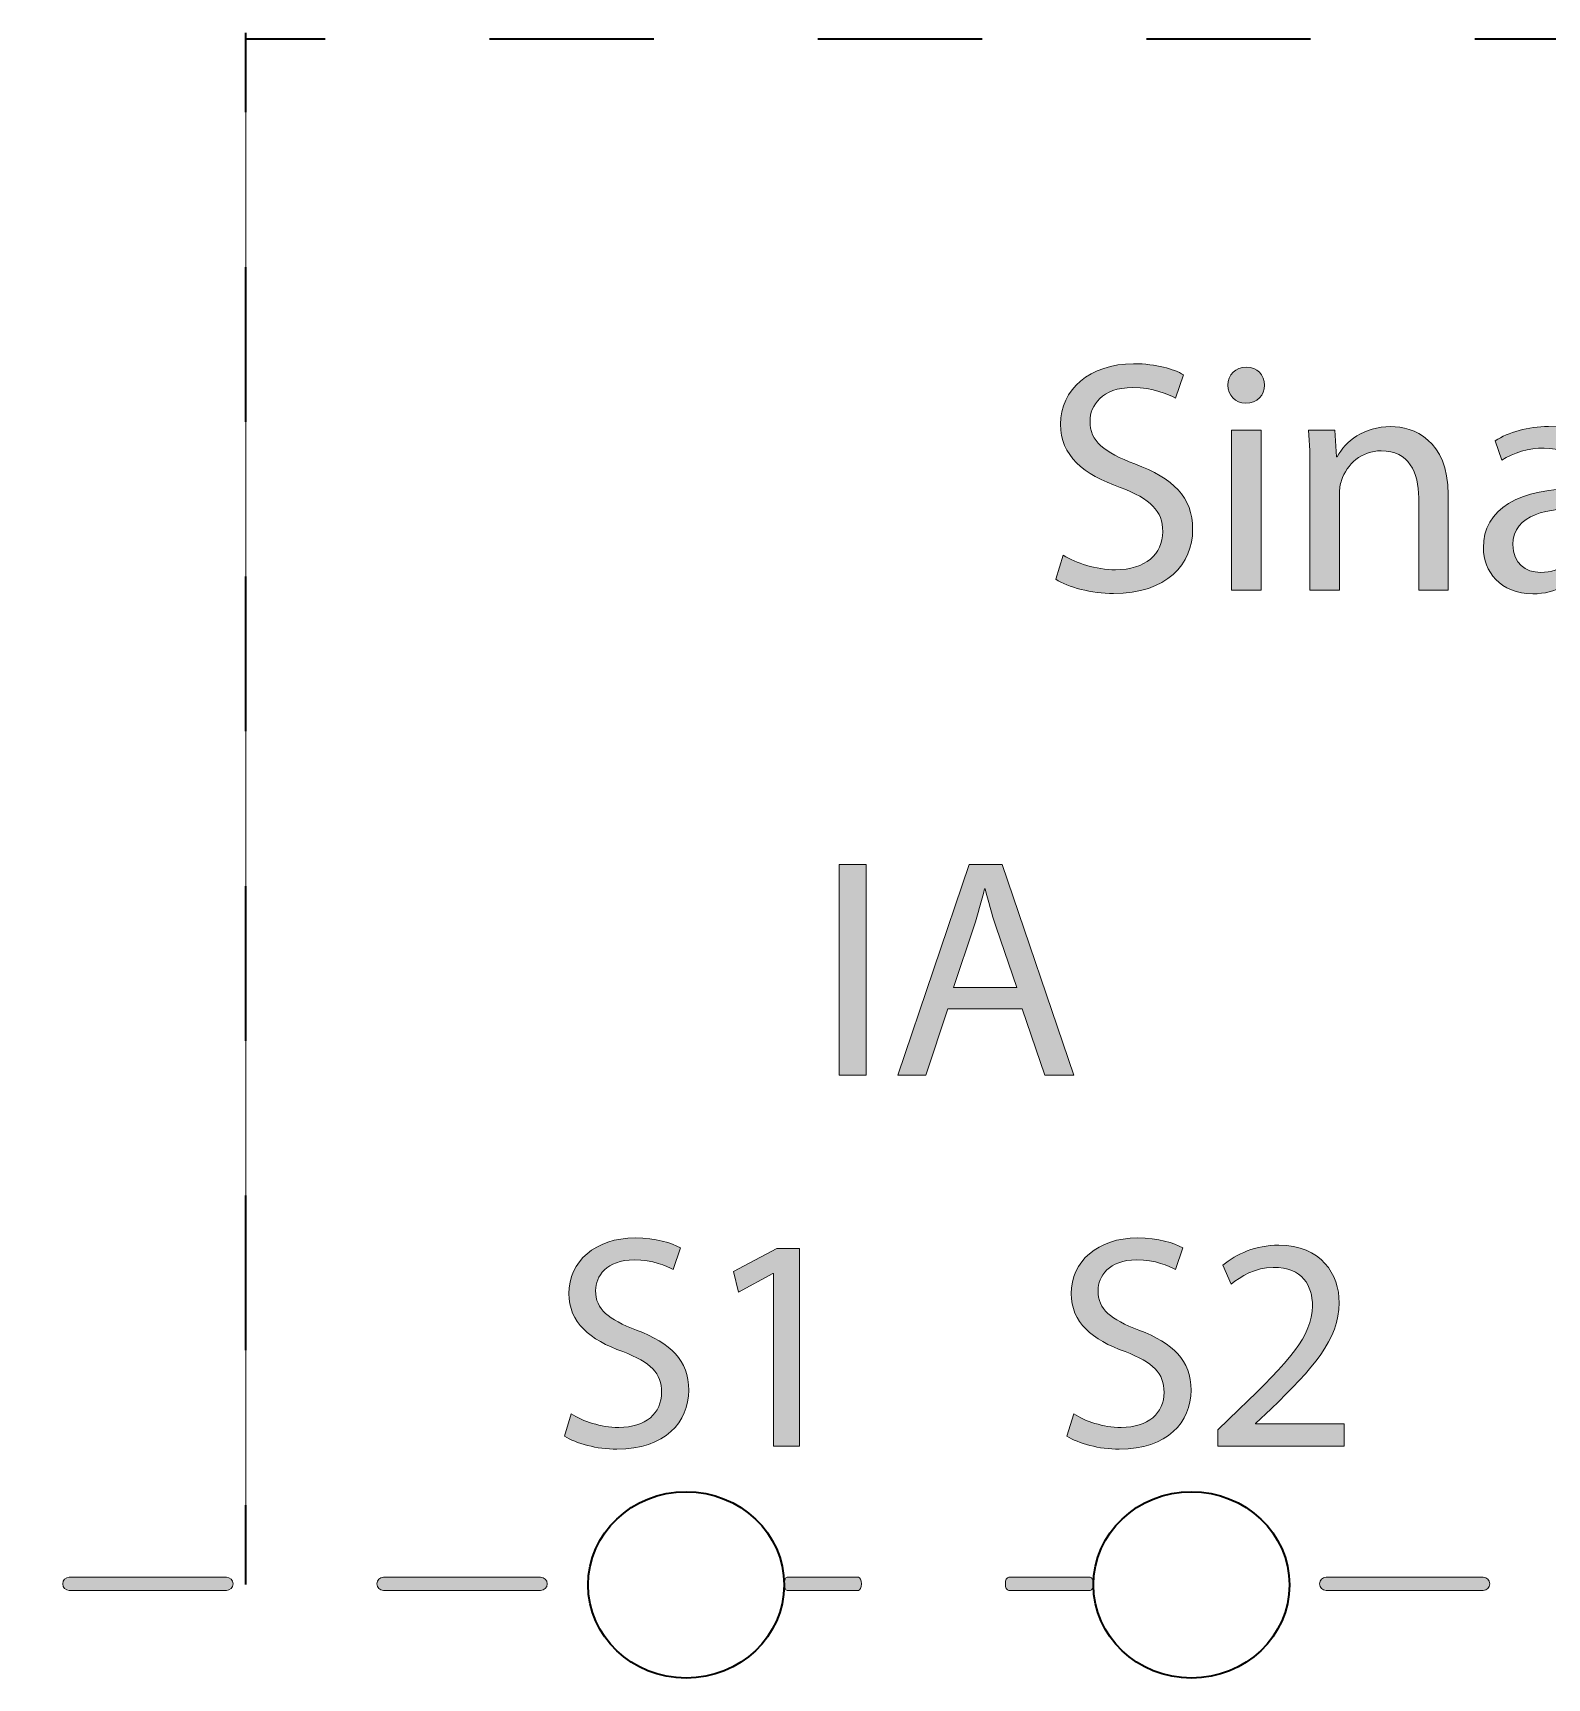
# Model space of a CAD drawing. Extents: x 544 to 1376, y -738 to -342.
# Drawn here: x 654.4 to 768.8, y -721.7 to -597.3 of the extents above; entities that cross this region are included whole.
import ezdxf

# ---------------------------------------------------------------- set-up
doc = ezdxf.new("R2010")
doc.units = 0
doc.header["$MEASUREMENT"] = 0
doc.linetypes.add('AI-Linetype-10', pattern=[24.830711, 12.415356, -12.415356])
doc.linetypes.add('AI-Linetype-9', pattern=[23.40682, 11.70341, -11.70341])
doc.layers.add('OBJETOS', color=7, linetype='Continuous', lineweight=0)

# ---------------------------------------------------------------- blocks, each defined once
blk = doc.blocks.new('Block_2')
at = {"layer": 'OBJETOS', "true_color": 0x000000, "transparency": 33554687}
h = blk.add_hatch(color=18, dxfattribs=at)
h.dxf.hatch_style = 2
edge = h.paths.add_edge_path()
edge.add_spline(control_points=[(573.96, -715.06), (573.96, -715.06), (562.08, -715.06), (562.08, -715.06), (561.81, -715.06), (561.58, -714.84), (561.58, -714.56), (561.58, -714.29), (561.81, -714.06), (562.08, -714.06), (562.08, -714.06), (573.96, -714.06), (573.96, -714.06), (574.24, -714.06), (574.46, -714.29), (574.46, -714.56), (574.46, -714.84), (574.24, -715.06), (573.96, -715.06)], knot_values=[0, 0, 0, 0, 1, 1, 1, 2, 2, 2, 3, 3, 3, 4, 4, 4, 5, 5, 5, 6, 6, 6, 6], degree=3, periodic=0)
edge = h.paths.add_edge_path()
edge.add_spline(control_points=[(597.72, -715.06), (597.72, -715.06), (585.84, -715.06), (585.84, -715.06), (585.56, -715.06), (585.34, -714.84), (585.34, -714.56), (585.34, -714.29), (585.56, -714.06), (585.84, -714.06), (585.84, -714.06), (597.72, -714.06), (597.72, -714.06), (598, -714.06), (598.22, -714.29), (598.22, -714.56), (598.22, -714.84), (598, -715.06), (597.72, -715.06)], knot_values=[0, 0, 0, 0, 1, 1, 1, 2, 2, 2, 3, 3, 3, 4, 4, 4, 5, 5, 5, 6, 6, 6, 6], degree=3, periodic=0)
edge = h.paths.add_edge_path()
edge.add_spline(control_points=[(621.48, -715.06), (621.48, -715.06), (609.6, -715.06), (609.6, -715.06), (609.32, -715.06), (609.1, -714.84), (609.1, -714.56), (609.1, -714.29), (609.32, -714.06), (609.6, -714.06), (609.6, -714.06), (621.48, -714.06), (621.48, -714.06), (621.75, -714.06), (621.98, -714.29), (621.98, -714.56), (621.98, -714.84), (621.75, -715.06), (621.48, -715.06)], knot_values=[0, 0, 0, 0, 1, 1, 1, 2, 2, 2, 3, 3, 3, 4, 4, 4, 5, 5, 5, 6, 6, 6, 6], degree=3, periodic=0)
edge = h.paths.add_edge_path()
edge.add_spline(control_points=[(645.23, -715.06), (645.23, -715.06), (633.35, -715.06), (633.35, -715.06), (633.08, -715.06), (632.85, -714.84), (632.85, -714.56), (632.85, -714.29), (633.08, -714.06), (633.35, -714.06), (633.35, -714.06), (645.23, -714.06), (645.23, -714.06), (645.51, -714.06), (645.73, -714.29), (645.73, -714.56), (645.73, -714.84), (645.51, -715.06), (645.23, -715.06)], knot_values=[0, 0, 0, 0, 1, 1, 1, 2, 2, 2, 3, 3, 3, 4, 4, 4, 5, 5, 5, 6, 6, 6, 6], degree=3, periodic=0)
edge = h.paths.add_edge_path()
edge.add_spline(control_points=[(668.99, -715.06), (668.99, -715.06), (657.11, -715.06), (657.11, -715.06), (656.83, -715.06), (656.61, -714.84), (656.61, -714.56), (656.61, -714.29), (656.83, -714.06), (657.11, -714.06), (657.11, -714.06), (668.99, -714.06), (668.99, -714.06), (669.26, -714.06), (669.49, -714.29), (669.49, -714.56), (669.49, -714.84), (669.26, -715.06), (668.99, -715.06)], knot_values=[0, 0, 0, 0, 1, 1, 1, 2, 2, 2, 3, 3, 3, 4, 4, 4, 5, 5, 5, 6, 6, 6, 6], degree=3, periodic=0)
edge = h.paths.add_edge_path()
edge.add_spline(control_points=[(692.74, -715.06), (692.74, -715.06), (680.87, -715.06), (680.87, -715.06), (680.59, -715.06), (680.37, -714.84), (680.37, -714.56), (680.37, -714.29), (680.59, -714.06), (680.87, -714.06), (680.87, -714.06), (692.74, -714.06), (692.74, -714.06), (693.02, -714.06), (693.24, -714.29), (693.24, -714.56), (693.24, -714.84), (693.02, -715.06), (692.74, -715.06)], knot_values=[0, 0, 0, 0, 1, 1, 1, 2, 2, 2, 3, 3, 3, 4, 4, 4, 5, 5, 5, 6, 6, 6, 6], degree=3, periodic=0)
edge = h.paths.add_edge_path()
edge.add_spline(control_points=[(716.77, -715.06), (716.77, -715.06), (711.38, -715.06), (711.38, -715.06), (711.26, -715.06), (711.16, -714.84), (711.16, -714.56), (711.16, -714.29), (711.26, -714.06), (711.38, -714.06), (711.38, -714.06), (716.77, -714.06), (716.77, -714.06), (716.9, -714.06), (717, -714.29), (717, -714.56), (717, -714.84), (716.9, -715.06), (716.77, -715.06)], knot_values=[0, 0, 0, 0, 1, 1, 1, 2, 2, 2, 3, 3, 3, 4, 4, 4, 5, 5, 5, 6, 6, 6, 6], degree=3, periodic=0)
edge = h.paths.add_edge_path()
edge.add_spline(control_points=[(734.28, -715.06), (734.28, -715.06), (728.14, -715.06), (728.14, -715.06), (727.99, -715.06), (727.88, -714.84), (727.88, -714.56), (727.88, -714.29), (727.99, -714.06), (728.14, -714.06), (728.14, -714.06), (734.28, -714.06), (734.28, -714.06), (734.43, -714.06), (734.54, -714.29), (734.54, -714.56), (734.54, -714.84), (734.43, -715.06), (734.28, -715.06)], knot_values=[0, 0, 0, 0, 1, 1, 1, 2, 2, 2, 3, 3, 3, 4, 4, 4, 5, 5, 5, 6, 6, 6, 6], degree=3, periodic=0)
edge = h.paths.add_edge_path()
edge.add_spline(control_points=[(764.01, -715.06), (764.01, -715.06), (752.13, -715.06), (752.13, -715.06), (751.86, -715.06), (751.63, -714.84), (751.63, -714.56), (751.63, -714.29), (751.86, -714.06), (752.13, -714.06), (752.13, -714.06), (764.01, -714.06), (764.01, -714.06), (764.29, -714.06), (764.51, -714.29), (764.51, -714.56), (764.51, -714.84), (764.29, -715.06), (764.01, -715.06)], knot_values=[0, 0, 0, 0, 1, 1, 1, 2, 2, 2, 3, 3, 3, 4, 4, 4, 5, 5, 5, 6, 6, 6, 6], degree=3, periodic=0)
edge = h.paths.add_edge_path()
edge.add_spline(control_points=[(787.77, -715.06), (787.77, -715.06), (775.89, -715.06), (775.89, -715.06), (775.61, -715.06), (775.39, -714.84), (775.39, -714.56), (775.39, -714.29), (775.61, -714.06), (775.89, -714.06), (775.89, -714.06), (787.77, -714.06), (787.77, -714.06), (788.04, -714.06), (788.27, -714.29), (788.27, -714.56), (788.27, -714.84), (788.04, -715.06), (787.77, -715.06)], knot_values=[0, 0, 0, 0, 1, 1, 1, 2, 2, 2, 3, 3, 3, 4, 4, 4, 5, 5, 5, 6, 6, 6, 6], degree=3, periodic=0)
edge = h.paths.add_edge_path()
edge.add_spline(control_points=[(811.89, -715.06), (811.89, -715.06), (808.77, -715.06), (808.77, -715.06), (808.7, -715.06), (808.64, -714.84), (808.64, -714.56), (808.64, -714.29), (808.7, -714.06), (808.77, -714.06), (808.77, -714.06), (811.89, -714.06), (811.89, -714.06), (811.97, -714.06), (812.02, -714.29), (812.02, -714.56), (812.02, -714.84), (811.97, -715.06), (811.89, -715.06)], knot_values=[0, 0, 0, 0, 1, 1, 1, 2, 2, 2, 3, 3, 3, 4, 4, 4, 5, 5, 5, 6, 6, 6, 6], degree=3, periodic=0)
edge = h.paths.add_edge_path()
edge.add_spline(control_points=[(831.77, -715.06), (831.77, -715.06), (823.26, -715.06), (823.26, -715.06), (823.06, -715.06), (822.9, -714.84), (822.9, -714.56), (822.9, -714.29), (823.06, -714.06), (823.26, -714.06), (823.26, -714.06), (831.77, -714.06), (831.77, -714.06), (831.97, -714.06), (832.13, -714.29), (832.13, -714.56), (832.13, -714.84), (831.97, -715.06), (831.77, -715.06)], knot_values=[0, 0, 0, 0, 1, 1, 1, 2, 2, 2, 3, 3, 3, 4, 4, 4, 5, 5, 5, 6, 6, 6, 6], degree=3, periodic=0)
edge = h.paths.add_edge_path()
edge.add_spline(control_points=[(859.04, -715.06), (859.04, -715.06), (847.16, -715.06), (847.16, -715.06), (846.88, -715.06), (846.66, -714.84), (846.66, -714.56), (846.66, -714.29), (846.88, -714.06), (847.16, -714.06), (847.16, -714.06), (859.04, -714.06), (859.04, -714.06), (859.31, -714.06), (859.54, -714.29), (859.54, -714.56), (859.54, -714.84), (859.31, -715.06), (859.04, -715.06)], knot_values=[0, 0, 0, 0, 1, 1, 1, 2, 2, 2, 3, 3, 3, 4, 4, 4, 5, 5, 5, 6, 6, 6, 6], degree=3, periodic=0)
edge = h.paths.add_edge_path()
edge.add_spline(control_points=[(882.79, -715.06), (882.79, -715.06), (870.91, -715.06), (870.91, -715.06), (870.64, -715.06), (870.41, -714.84), (870.41, -714.56), (870.41, -714.29), (870.64, -714.06), (870.91, -714.06), (870.91, -714.06), (882.79, -714.06), (882.79, -714.06), (883.07, -714.06), (883.29, -714.29), (883.29, -714.56), (883.29, -714.84), (883.07, -715.06), (882.79, -715.06)], knot_values=[0, 0, 0, 0, 1, 1, 1, 2, 2, 2, 3, 3, 3, 4, 4, 4, 5, 5, 5, 6, 6, 6, 6], degree=3, periodic=0)
edge = h.paths.add_edge_path()
edge.add_spline(control_points=[(906.93, -715.06), (906.93, -715.06), (904.21, -715.06), (904.21, -715.06), (904.15, -715.06), (904.1, -714.84), (904.1, -714.56), (904.1, -714.29), (904.15, -714.06), (904.21, -714.06), (904.21, -714.06), (906.93, -714.06), (906.93, -714.06), (907, -714.06), (907.05, -714.29), (907.05, -714.56), (907.05, -714.84), (907, -715.06), (906.93, -715.06)], knot_values=[0, 0, 0, 0, 1, 1, 1, 2, 2, 2, 3, 3, 3, 4, 4, 4, 5, 5, 5, 6, 6, 6, 6], degree=3, periodic=0)
edge = h.paths.add_edge_path()
edge.add_spline(control_points=[(927.16, -715.06), (927.16, -715.06), (918.3, -715.06), (918.3, -715.06), (918.09, -715.06), (917.93, -714.84), (917.93, -714.56), (917.93, -714.29), (918.09, -714.06), (918.3, -714.06), (918.3, -714.06), (927.16, -714.06), (927.16, -714.06), (927.37, -714.06), (927.53, -714.29), (927.53, -714.56), (927.53, -714.84), (927.37, -715.06), (927.16, -715.06)], knot_values=[0, 0, 0, 0, 1, 1, 1, 2, 2, 2, 3, 3, 3, 4, 4, 4, 5, 5, 5, 6, 6, 6, 6], degree=3, periodic=0)
edge = h.paths.add_edge_path()
edge.add_spline(control_points=[(954.08, -715.06), (954.08, -715.06), (942.78, -715.06), (942.78, -715.06), (942.52, -715.06), (942.31, -714.84), (942.31, -714.56), (942.31, -714.29), (942.52, -714.06), (942.78, -714.06), (942.78, -714.06), (954.08, -714.06), (954.08, -714.06), (954.35, -714.06), (954.56, -714.29), (954.56, -714.56), (954.56, -714.84), (954.35, -715.06), (954.08, -715.06)], knot_values=[0, 0, 0, 0, 1, 1, 1, 2, 2, 2, 3, 3, 3, 4, 4, 4, 5, 5, 5, 6, 6, 6, 6], degree=3, periodic=0)
edge = h.paths.add_edge_path()
edge.add_spline(control_points=[(977.82, -715.06), (977.82, -715.06), (965.94, -715.06), (965.94, -715.06), (965.66, -715.06), (965.44, -714.84), (965.44, -714.56), (965.44, -714.29), (965.66, -714.06), (965.94, -714.06), (965.94, -714.06), (977.82, -714.06), (977.82, -714.06), (978.09, -714.06), (978.32, -714.29), (978.32, -714.56), (978.32, -714.84), (978.09, -715.06), (977.82, -715.06)], knot_values=[0, 0, 0, 0, 1, 1, 1, 2, 2, 2, 3, 3, 3, 4, 4, 4, 5, 5, 5, 6, 6, 6, 6], degree=3, periodic=0)
edge = h.paths.add_edge_path()
edge.add_spline(control_points=[(1001.57, -715.06), (1001.57, -715.06), (989.7, -715.06), (989.7, -715.06), (989.42, -715.06), (989.2, -714.84), (989.2, -714.56), (989.2, -714.29), (989.42, -714.06), (989.7, -714.06), (989.7, -714.06), (1001.57, -714.06), (1001.57, -714.06), (1001.85, -714.06), (1002.07, -714.29), (1002.07, -714.56), (1002.07, -714.84), (1001.85, -715.06), (1001.57, -715.06)], knot_values=[0, 0, 0, 0, 1, 1, 1, 2, 2, 2, 3, 3, 3, 4, 4, 4, 5, 5, 5, 6, 6, 6, 6], degree=3, periodic=0)
edge = h.paths.add_edge_path()
edge.add_spline(control_points=[(1025.33, -715.06), (1025.33, -715.06), (1013.45, -715.06), (1013.45, -715.06), (1013.17, -715.06), (1012.95, -714.84), (1012.95, -714.56), (1012.95, -714.29), (1013.17, -714.06), (1013.45, -714.06), (1013.45, -714.06), (1025.33, -714.06), (1025.33, -714.06), (1025.61, -714.06), (1025.83, -714.29), (1025.83, -714.56), (1025.83, -714.84), (1025.61, -715.06), (1025.33, -715.06)], knot_values=[0, 0, 0, 0, 1, 1, 1, 2, 2, 2, 3, 3, 3, 4, 4, 4, 5, 5, 5, 6, 6, 6, 6], degree=3, periodic=0)
edge = h.paths.add_edge_path()
edge.add_spline(control_points=[(1049.08, -715.06), (1049.08, -715.06), (1037.21, -715.06), (1037.21, -715.06), (1036.93, -715.06), (1036.71, -714.84), (1036.71, -714.56), (1036.71, -714.29), (1036.93, -714.06), (1037.21, -714.06), (1037.21, -714.06), (1049.08, -714.06), (1049.08, -714.06), (1049.36, -714.06), (1049.58, -714.29), (1049.58, -714.56), (1049.58, -714.84), (1049.36, -715.06), (1049.08, -715.06)], knot_values=[0, 0, 0, 0, 1, 1, 1, 2, 2, 2, 3, 3, 3, 4, 4, 4, 5, 5, 5, 6, 6, 6, 6], degree=3, periodic=0)
edge = h.paths.add_edge_path()
edge.add_spline(control_points=[(1072.84, -715.06), (1072.84, -715.06), (1060.96, -715.06), (1060.96, -715.06), (1060.69, -715.06), (1060.46, -714.84), (1060.46, -714.56), (1060.46, -714.29), (1060.69, -714.06), (1060.96, -714.06), (1060.96, -714.06), (1072.84, -714.06), (1072.84, -714.06), (1073.12, -714.06), (1073.34, -714.29), (1073.34, -714.56), (1073.34, -714.84), (1073.12, -715.06), (1072.84, -715.06)], knot_values=[0, 0, 0, 0, 1, 1, 1, 2, 2, 2, 3, 3, 3, 4, 4, 4, 5, 5, 5, 6, 6, 6, 6], degree=3, periodic=0)
edge = h.paths.add_edge_path()
edge.add_spline(control_points=[(1096.6, -715.06), (1096.6, -715.06), (1084.72, -715.06), (1084.72, -715.06), (1084.44, -715.06), (1084.22, -714.84), (1084.22, -714.56), (1084.22, -714.29), (1084.44, -714.06), (1084.72, -714.06), (1084.72, -714.06), (1096.6, -714.06), (1096.6, -714.06), (1096.87, -714.06), (1097.1, -714.29), (1097.1, -714.56), (1097.1, -714.84), (1096.87, -715.06), (1096.6, -715.06)], knot_values=[0, 0, 0, 0, 1, 1, 1, 2, 2, 2, 3, 3, 3, 4, 4, 4, 5, 5, 5, 6, 6, 6, 6], degree=3, periodic=0)
edge = h.paths.add_edge_path()
edge.add_spline(control_points=[(1120.35, -715.06), (1120.35, -715.06), (1108.48, -715.06), (1108.48, -715.06), (1108.2, -715.06), (1107.98, -714.84), (1107.98, -714.56), (1107.98, -714.29), (1108.2, -714.06), (1108.48, -714.06), (1108.48, -714.06), (1120.35, -714.06), (1120.35, -714.06), (1120.63, -714.06), (1120.85, -714.29), (1120.85, -714.56), (1120.85, -714.84), (1120.63, -715.06), (1120.35, -715.06)], knot_values=[0, 0, 0, 0, 1, 1, 1, 2, 2, 2, 3, 3, 3, 4, 4, 4, 5, 5, 5, 6, 6, 6, 6], degree=3, periodic=0)
edge = h.paths.add_edge_path()
edge.add_spline(control_points=[(1137.43, -715.06), (1137.43, -715.06), (1131.96, -715.06), (1131.96, -715.06), (1131.83, -715.06), (1131.73, -714.84), (1131.73, -714.56), (1131.73, -714.29), (1131.83, -714.06), (1131.96, -714.06), (1131.96, -714.06), (1137.43, -714.06), (1137.43, -714.06), (1137.55, -714.06), (1137.66, -714.29), (1137.66, -714.56), (1137.66, -714.84), (1137.55, -715.06), (1137.43, -715.06)], knot_values=[0, 0, 0, 0, 1, 1, 1, 2, 2, 2, 3, 3, 3, 4, 4, 4, 5, 5, 5, 6, 6, 6, 6], degree=3, periodic=0)
edge = h.paths.add_edge_path()
edge.add_spline(control_points=[(1215.52, -715.06), (1215.52, -715.06), (1206.95, -715.06), (1206.95, -715.06), (1206.75, -715.06), (1206.59, -714.84), (1206.59, -714.56), (1206.59, -714.29), (1206.75, -714.06), (1206.95, -714.06), (1206.95, -714.06), (1215.52, -714.06), (1215.52, -714.06), (1215.72, -714.06), (1215.88, -714.29), (1215.88, -714.56), (1215.88, -714.84), (1215.72, -715.06), (1215.52, -715.06)], knot_values=[0, 0, 0, 0, 1, 1, 1, 2, 2, 2, 3, 3, 3, 4, 4, 4, 5, 5, 5, 6, 6, 6, 6], degree=3, periodic=0)
edge = h.paths.add_edge_path()
edge.add_spline(control_points=[(1239.13, -715.06), (1239.13, -715.06), (1227.26, -715.06), (1227.26, -715.06), (1226.98, -715.06), (1226.76, -714.84), (1226.76, -714.56), (1226.76, -714.29), (1226.98, -714.06), (1227.26, -714.06), (1227.26, -714.06), (1239.13, -714.06), (1239.13, -714.06), (1239.41, -714.06), (1239.63, -714.29), (1239.63, -714.56), (1239.63, -714.84), (1239.41, -715.06), (1239.13, -715.06)], knot_values=[0, 0, 0, 0, 1, 1, 1, 2, 2, 2, 3, 3, 3, 4, 4, 4, 5, 5, 5, 6, 6, 6, 6], degree=3, periodic=0)
edge = h.paths.add_edge_path()
edge.add_spline(control_points=[(1262.89, -715.06), (1262.89, -715.06), (1251.01, -715.06), (1251.01, -715.06), (1250.74, -715.06), (1250.51, -714.84), (1250.51, -714.56), (1250.51, -714.29), (1250.74, -714.06), (1251.01, -714.06), (1251.01, -714.06), (1262.89, -714.06), (1262.89, -714.06), (1263.17, -714.06), (1263.39, -714.29), (1263.39, -714.56), (1263.39, -714.84), (1263.17, -715.06), (1262.89, -715.06)], knot_values=[0, 0, 0, 0, 1, 1, 1, 2, 2, 2, 3, 3, 3, 4, 4, 4, 5, 5, 5, 6, 6, 6, 6], degree=3, periodic=0)
edge = h.paths.add_edge_path()
edge.add_spline(control_points=[(1286.65, -715.06), (1286.65, -715.06), (1274.77, -715.06), (1274.77, -715.06), (1274.49, -715.06), (1274.27, -714.84), (1274.27, -714.56), (1274.27, -714.29), (1274.49, -714.06), (1274.77, -714.06), (1274.77, -714.06), (1286.65, -714.06), (1286.65, -714.06), (1286.92, -714.06), (1287.15, -714.29), (1287.15, -714.56), (1287.15, -714.84), (1286.92, -715.06), (1286.65, -715.06)], knot_values=[0, 0, 0, 0, 1, 1, 1, 2, 2, 2, 3, 3, 3, 4, 4, 4, 5, 5, 5, 6, 6, 6, 6], degree=3, periodic=0)
edge = h.paths.add_edge_path()
edge.add_spline(control_points=[(1310.4, -715.06), (1310.4, -715.06), (1298.52, -715.06), (1298.52, -715.06), (1298.25, -715.06), (1298.02, -714.84), (1298.02, -714.56), (1298.02, -714.29), (1298.25, -714.06), (1298.52, -714.06), (1298.52, -714.06), (1310.4, -714.06), (1310.4, -714.06), (1310.68, -714.06), (1310.9, -714.29), (1310.9, -714.56), (1310.9, -714.84), (1310.68, -715.06), (1310.4, -715.06)], knot_values=[0, 0, 0, 0, 1, 1, 1, 2, 2, 2, 3, 3, 3, 4, 4, 4, 5, 5, 5, 6, 6, 6, 6], degree=3, periodic=0)
edge = h.paths.add_edge_path()
edge.add_spline(control_points=[(1334.16, -715.06), (1334.16, -715.06), (1322.28, -715.06), (1322.28, -715.06), (1322, -715.06), (1321.78, -714.84), (1321.78, -714.56), (1321.78, -714.29), (1322, -714.06), (1322.28, -714.06), (1322.28, -714.06), (1334.16, -714.06), (1334.16, -714.06), (1334.43, -714.06), (1334.66, -714.29), (1334.66, -714.56), (1334.66, -714.84), (1334.43, -715.06), (1334.16, -715.06)], knot_values=[0, 0, 0, 0, 1, 1, 1, 2, 2, 2, 3, 3, 3, 4, 4, 4, 5, 5, 5, 6, 6, 6, 6], degree=3, periodic=0)
edge = h.paths.add_edge_path()
edge.add_spline(control_points=[(1357.91, -715.06), (1357.91, -715.06), (1346.04, -715.06), (1346.04, -715.06), (1345.76, -715.06), (1345.54, -714.84), (1345.54, -714.56), (1345.54, -714.29), (1345.76, -714.06), (1346.04, -714.06), (1346.04, -714.06), (1357.91, -714.06), (1357.91, -714.06), (1358.19, -714.06), (1358.41, -714.29), (1358.41, -714.56), (1358.41, -714.84), (1358.19, -715.06), (1357.91, -715.06)], knot_values=[0, 0, 0, 0, 1, 1, 1, 2, 2, 2, 3, 3, 3, 4, 4, 4, 5, 5, 5, 6, 6, 6, 6], degree=3, periodic=0)
at = {"layer": 'OBJETOS'}
for points in [[(668.99, -715.06), (668.99, -715.06), (657.11, -715.06), (657.11, -715.06), (656.83, -715.06), (656.61, -714.84), (656.61, -714.56), (656.61, -714.29), (656.83, -714.06), (657.11, -714.06), (657.11, -714.06), (668.99, -714.06), (668.99, -714.06), (669.26, -714.06), (669.49, -714.29), (669.49, -714.56), (669.49, -714.84), (669.26, -715.06), (668.99, -715.06)], [(692.74, -715.06), (692.74, -715.06), (680.87, -715.06), (680.87, -715.06), (680.59, -715.06), (680.37, -714.84), (680.37, -714.56), (680.37, -714.29), (680.59, -714.06), (680.87, -714.06), (680.87, -714.06), (692.74, -714.06), (692.74, -714.06), (693.02, -714.06), (693.24, -714.29), (693.24, -714.56), (693.24, -714.84), (693.02, -715.06), (692.74, -715.06)], [(716.77, -715.06), (716.77, -715.06), (711.38, -715.06), (711.38, -715.06), (711.26, -715.06), (711.16, -714.84), (711.16, -714.56), (711.16, -714.29), (711.26, -714.06), (711.38, -714.06), (711.38, -714.06), (716.77, -714.06), (716.77, -714.06), (716.9, -714.06), (717, -714.29), (717, -714.56), (717, -714.84), (716.9, -715.06), (716.77, -715.06)], [(734.28, -715.06), (734.28, -715.06), (728.14, -715.06), (728.14, -715.06), (727.99, -715.06), (727.88, -714.84), (727.88, -714.56), (727.88, -714.29), (727.99, -714.06), (728.14, -714.06), (728.14, -714.06), (734.28, -714.06), (734.28, -714.06), (734.43, -714.06), (734.54, -714.29), (734.54, -714.56), (734.54, -714.84), (734.43, -715.06), (734.28, -715.06)], [(764.01, -715.06), (764.01, -715.06), (752.13, -715.06), (752.13, -715.06), (751.86, -715.06), (751.63, -714.84), (751.63, -714.56), (751.63, -714.29), (751.86, -714.06), (752.13, -714.06), (752.13, -714.06), (764.01, -714.06), (764.01, -714.06), (764.29, -714.06), (764.51, -714.29), (764.51, -714.56), (764.51, -714.84), (764.29, -715.06), (764.01, -715.06)]]:
    blk.add_open_spline(points, degree=3, knots=[0, 0, 0, 0, 1, 1, 1, 2, 2, 2, 3, 3, 3, 4, 4, 4, 5, 5, 5, 6, 6, 6, 6], dxfattribs=at)
blk = doc.blocks.new('Block_60')
at = {"layer": 'OBJETOS', "color": 152, "lineweight": 35, "true_color": 0x1d71b8}
for p, q in [((670.46, -603.27), (670.46, -597.27)), ((670.46, -714.6), (670.46, -708.6))]:
    blk.add_line(p, q, dxfattribs=at)
at = {"layer": 'OBJETOS', "color": 152, "linetype": 'AI-Linetype-9', "lineweight": 35, "true_color": 0x1d71b8}
blk.add_line((670.46, -696.9), (670.46, -609.12), dxfattribs=at)
blk = doc.blocks.new('Block_59')
at = {"layer": 'OBJETOS'}
blk.add_line((670.46, -714.6), (670.46, -597.27), dxfattribs=at)
blk.add_blockref('Block_60', (0, 0), dxfattribs=at)
blk = doc.blocks.new('Block_62')
at = {"layer": 'OBJETOS', "color": 152, "lineweight": 35, "true_color": 0x1d71b8}
blk.add_line((670.46, -597.71), (676.46, -597.71), dxfattribs=at)
at = {"layer": 'OBJETOS', "color": 152, "linetype": 'AI-Linetype-10', "lineweight": 35, "true_color": 0x1d71b8}
blk.add_line((688.88, -597.71), (955.81, -597.71), dxfattribs=at)
blk = doc.blocks.new('Block_61')
at = {"layer": 'OBJETOS'}
blk.add_blockref('Block_62', (0, 0), dxfattribs=at)
blk = doc.blocks.new('Block_58')
at = {"layer": 'OBJETOS'}
for name in ['Block_59', 'Block_61']:
    blk.add_blockref(name, (0, 0), dxfattribs=at)
blk = doc.blocks.new('Block_67')
at = {"layer": 'OBJETOS', "true_color": 0x000000, "transparency": 33554687}
h = blk.add_hatch(color=18, dxfattribs=at)
h.dxf.hatch_style = 2
edge = h.paths.add_edge_path()
edge.add_spline(control_points=[(732.26, -636.77), (733.24, -637.37), (734.69, -637.87), (736.21, -637.87), (738.47, -637.87), (739.78, -636.69), (739.78, -634.99), (739.78, -633.42), (738.87, -632.52), (736.56, -631.64), (733.78, -630.67), (732.05, -629.24), (732.05, -626.87), (732.05, -624.25), (734.26, -622.29), (737.58, -622.29), (739.33, -622.29), (740.59, -622.7), (741.35, -623.12), (741.35, -623.12), (740.75, -624.89), (740.75, -624.89), (740.19, -624.59), (739.05, -624.09), (737.5, -624.09), (735.17, -624.09), (734.28, -625.47), (734.28, -626.62), (734.28, -628.19), (735.32, -628.97), (737.68, -629.87), (740.57, -630.97), (742.04, -632.34), (742.04, -634.82), (742.04, -637.42), (740.09, -639.67), (736.06, -639.67), (734.41, -639.67), (732.61, -639.19), (731.7, -638.59), (731.7, -638.59), (732.26, -636.77), (732.26, -636.77)], knot_values=[0, 0, 0, 0, 1, 1, 1, 2, 2, 2, 3, 3, 3, 4, 4, 4, 5, 5, 5, 6, 6, 6, 7, 7, 7, 8, 8, 8, 9, 9, 9, 10, 10, 10, 11, 11, 11, 12, 12, 12, 13, 13, 13, 14, 14, 14, 14], degree=3, periodic=0)
h = blk.add_hatch(color=18, dxfattribs=at)
h.dxf.hatch_style = 2
edge = h.paths.add_edge_path()
edge.add_spline(control_points=[(744.98, -639.42), (744.98, -639.42), (744.98, -627.32), (744.98, -627.32), (744.98, -627.32), (747.21, -627.32), (747.21, -627.32), (747.21, -627.32), (747.21, -639.42), (747.21, -639.42), (747.21, -639.42), (744.98, -639.42), (744.98, -639.42)], knot_values=[0, 0, 0, 0, 1, 1, 1, 2, 2, 2, 3, 3, 3, 4, 4, 4, 4], degree=3, periodic=0)
edge = h.paths.add_edge_path()
edge.add_spline(control_points=[(747.47, -623.92), (747.49, -624.67), (746.93, -625.27), (746.05, -625.27), (745.26, -625.27), (744.7, -624.67), (744.7, -623.92), (744.7, -623.14), (745.29, -622.54), (746.1, -622.54), (746.93, -622.54), (747.47, -623.14), (747.47, -623.92)], knot_values=[0, 0, 0, 0, 1, 1, 1, 2, 2, 2, 3, 3, 3, 4, 4, 4, 4], degree=3, periodic=0)
h = blk.add_hatch(color=18, dxfattribs=at)
h.dxf.hatch_style = 2
edge = h.paths.add_edge_path()
edge.add_spline(control_points=[(750.91, -630.59), (750.91, -629.34), (750.89, -628.32), (750.81, -627.32), (750.81, -627.32), (752.79, -627.32), (752.79, -627.32), (752.79, -627.32), (752.92, -629.32), (752.92, -629.32), (752.92, -629.32), (752.97, -629.32), (752.97, -629.32), (753.57, -628.17), (754.99, -627.04), (757.02, -627.04), (758.72, -627.04), (761.36, -628.04), (761.36, -632.19), (761.36, -632.19), (761.36, -639.42), (761.36, -639.42), (761.36, -639.42), (759.13, -639.42), (759.13, -639.42), (759.13, -639.42), (759.13, -632.44), (759.13, -632.44), (759.13, -630.49), (758.39, -628.87), (756.29, -628.87), (754.82, -628.87), (753.68, -629.89), (753.3, -631.12), (753.19, -631.39), (753.14, -631.77), (753.14, -632.14), (753.14, -632.14), (753.14, -639.42), (753.14, -639.42), (753.14, -639.42), (750.91, -639.42), (750.91, -639.42), (750.91, -639.42), (750.91, -630.59), (750.91, -630.59)], knot_values=[0, 0, 0, 0, 1, 1, 1, 2, 2, 2, 3, 3, 3, 4, 4, 4, 5, 5, 5, 6, 6, 6, 7, 7, 7, 8, 8, 8, 9, 9, 9, 10, 10, 10, 11, 11, 11, 12, 12, 12, 13, 13, 13, 14, 14, 14, 15, 15, 15, 15], degree=3, periodic=0)
h = blk.add_hatch(color=18, dxfattribs=at)
h.dxf.hatch_style = 2
edge = h.paths.add_edge_path()
edge.add_spline(control_points=[(771.45, -633.24), (769.01, -633.19), (766.25, -633.62), (766.25, -635.97), (766.25, -637.39), (767.21, -638.07), (768.35, -638.07), (769.95, -638.07), (770.96, -637.07), (771.32, -636.04), (771.4, -635.82), (771.45, -635.57), (771.45, -635.34), (771.45, -635.34), (771.45, -633.24), (771.45, -633.24)], knot_values=[0, 0, 0, 0, 1, 1, 1, 2, 2, 2, 3, 3, 3, 4, 4, 4, 5, 5, 5, 5], degree=3, periodic=0)
edge = h.paths.add_edge_path()
edge.add_spline(control_points=[(771.78, -639.42), (771.78, -639.42), (771.6, -637.89), (771.6, -637.89), (771.6, -637.89), (771.52, -637.89), (771.52, -637.89), (770.84, -638.84), (769.52, -639.69), (767.77, -639.69), (765.29, -639.69), (764.02, -637.97), (764.02, -636.22), (764.02, -633.29), (766.66, -631.69), (771.4, -631.72), (771.4, -631.72), (771.4, -631.47), (771.4, -631.47), (771.4, -630.47), (771.12, -628.67), (768.61, -628.67), (767.47, -628.67), (766.28, -629.02), (765.41, -629.57), (765.41, -629.57), (764.91, -628.12), (764.91, -628.12), (765.92, -627.47), (767.39, -627.04), (768.94, -627.04), (772.69, -627.04), (773.6, -629.57), (773.6, -631.99), (773.6, -631.99), (773.6, -636.52), (773.6, -636.52), (773.6, -637.57), (773.65, -638.59), (773.8, -639.42), (773.8, -639.42), (771.78, -639.42), (771.78, -639.42)], knot_values=[0, 0, 0, 0, 1, 1, 1, 2, 2, 2, 3, 3, 3, 4, 4, 4, 5, 5, 5, 6, 6, 6, 7, 7, 7, 8, 8, 8, 9, 9, 9, 10, 10, 10, 11, 11, 11, 12, 12, 12, 13, 13, 13, 14, 14, 14, 14], degree=3, periodic=0)
at = {"layer": 'OBJETOS'}
for points, knots in [([(732.26, -636.77), (733.24, -637.37), (734.69, -637.87), (736.21, -637.87), (738.47, -637.87), (739.78, -636.69), (739.78, -634.99), (739.78, -633.42), (738.87, -632.52), (736.56, -631.64), (733.78, -630.67), (732.05, -629.24), (732.05, -626.87), (732.05, -624.25), (734.26, -622.29), (737.58, -622.29), (739.33, -622.29), (740.59, -622.7), (741.35, -623.12), (741.35, -623.12), (740.75, -624.89), (740.75, -624.89), (740.19, -624.59), (739.05, -624.09), (737.5, -624.09), (735.17, -624.09), (734.28, -625.47), (734.28, -626.62), (734.28, -628.19), (735.32, -628.97), (737.68, -629.87), (740.57, -630.97), (742.04, -632.34), (742.04, -634.82), (742.04, -637.42), (740.09, -639.67), (736.06, -639.67), (734.41, -639.67), (732.61, -639.19), (731.7, -638.59), (731.7, -638.59), (732.26, -636.77), (732.26, -636.77)], [0, 0, 0, 0, 1, 1, 1, 2, 2, 2, 3, 3, 3, 4, 4, 4, 5, 5, 5, 6, 6, 6, 7, 7, 7, 8, 8, 8, 9, 9, 9, 10, 10, 10, 11, 11, 11, 12, 12, 12, 13, 13, 13, 14, 14, 14, 14]), ([(747.47, -623.92), (747.49, -624.67), (746.93, -625.27), (746.05, -625.27), (745.26, -625.27), (744.7, -624.67), (744.7, -623.92), (744.7, -623.14), (745.29, -622.54), (746.1, -622.54), (746.93, -622.54), (747.47, -623.14), (747.47, -623.92)], [0, 0, 0, 0, 1, 1, 1, 2, 2, 2, 3, 3, 3, 4, 4, 4, 4]), ([(750.91, -630.59), (750.91, -629.34), (750.89, -628.32), (750.81, -627.32), (750.81, -627.32), (752.79, -627.32), (752.79, -627.32), (752.79, -627.32), (752.92, -629.32), (752.92, -629.32), (752.92, -629.32), (752.97, -629.32), (752.97, -629.32), (753.57, -628.17), (754.99, -627.04), (757.02, -627.04), (758.72, -627.04), (761.36, -628.04), (761.36, -632.19), (761.36, -632.19), (761.36, -639.42), (761.36, -639.42), (761.36, -639.42), (759.13, -639.42), (759.13, -639.42), (759.13, -639.42), (759.13, -632.44), (759.13, -632.44), (759.13, -630.49), (758.39, -628.87), (756.29, -628.87), (754.82, -628.87), (753.68, -629.89), (753.3, -631.12), (753.19, -631.39), (753.14, -631.77), (753.14, -632.14), (753.14, -632.14), (753.14, -639.42), (753.14, -639.42), (753.14, -639.42), (750.91, -639.42), (750.91, -639.42), (750.91, -639.42), (750.91, -630.59), (750.91, -630.59)], [0, 0, 0, 0, 1, 1, 1, 2, 2, 2, 3, 3, 3, 4, 4, 4, 5, 5, 5, 6, 6, 6, 7, 7, 7, 8, 8, 8, 9, 9, 9, 10, 10, 10, 11, 11, 11, 12, 12, 12, 13, 13, 13, 14, 14, 14, 15, 15, 15, 15]), ([(771.78, -639.42), (771.78, -639.42), (771.6, -637.89), (771.6, -637.89), (771.6, -637.89), (771.52, -637.89), (771.52, -637.89), (770.84, -638.84), (769.52, -639.69), (767.77, -639.69), (765.29, -639.69), (764.02, -637.97), (764.02, -636.22), (764.02, -633.29), (766.66, -631.69), (771.4, -631.72), (771.4, -631.72), (771.4, -631.47), (771.4, -631.47), (771.4, -630.47), (771.12, -628.67), (768.61, -628.67), (767.47, -628.67), (766.28, -629.02), (765.41, -629.57), (765.41, -629.57), (764.91, -628.12), (764.91, -628.12), (765.92, -627.47), (767.39, -627.04), (768.94, -627.04), (772.69, -627.04), (773.6, -629.57), (773.6, -631.99), (773.6, -631.99), (773.6, -636.52), (773.6, -636.52), (773.6, -637.57), (773.65, -638.59), (773.8, -639.42), (773.8, -639.42), (771.78, -639.42), (771.78, -639.42)], [0, 0, 0, 0, 1, 1, 1, 2, 2, 2, 3, 3, 3, 4, 4, 4, 5, 5, 5, 6, 6, 6, 7, 7, 7, 8, 8, 8, 9, 9, 9, 10, 10, 10, 11, 11, 11, 12, 12, 12, 13, 13, 13, 14, 14, 14, 14]), ([(744.98, -639.42), (744.98, -639.42), (744.98, -627.32), (744.98, -627.32), (744.98, -627.32), (747.21, -627.32), (747.21, -627.32), (747.21, -627.32), (747.21, -639.42), (747.21, -639.42), (747.21, -639.42), (744.98, -639.42), (744.98, -639.42)], [0, 0, 0, 0, 1, 1, 1, 2, 2, 2, 3, 3, 3, 4, 4, 4, 4]), ([(771.45, -633.24), (769.01, -633.19), (766.25, -633.62), (766.25, -635.97), (766.25, -637.39), (767.21, -638.07), (768.35, -638.07), (769.95, -638.07), (770.96, -637.07), (771.32, -636.04), (771.4, -635.82), (771.45, -635.57), (771.45, -635.34), (771.45, -635.34), (771.45, -633.24), (771.45, -633.24)], [0, 0, 0, 0, 1, 1, 1, 2, 2, 2, 3, 3, 3, 4, 4, 4, 5, 5, 5, 5])]:
    blk.add_open_spline(points, degree=3, knots=knots, dxfattribs=at)
blk = doc.blocks.new('Block_66')
at = {"layer": 'OBJETOS'}
blk.add_blockref('Block_67', (0, 0), dxfattribs=at)
blk = doc.blocks.new('Block_65')
at = {"layer": 'OBJETOS'}
blk.add_blockref('Block_66', (0, 0), dxfattribs=at)
blk = doc.blocks.new('Block_72')
at = {"layer": 'OBJETOS', "true_color": 0x000000, "transparency": 33554687}
h = blk.add_hatch(color=18, dxfattribs=at)
h.dxf.hatch_style = 2
edge = h.paths.add_edge_path()
edge.add_spline(control_points=[(717.36, -660.17), (717.36, -660.17), (717.36, -676.08), (717.36, -676.08), (717.36, -676.08), (715.31, -676.08), (715.31, -676.08), (715.31, -676.08), (715.31, -660.17), (715.31, -660.17), (715.31, -660.17), (717.36, -660.17), (717.36, -660.17)], knot_values=[0, 0, 0, 0, 1, 1, 1, 2, 2, 2, 3, 3, 3, 4, 4, 4, 4], degree=3, periodic=0)
h = blk.add_hatch(color=18, dxfattribs=at)
h.dxf.hatch_style = 2
edge = h.paths.add_edge_path()
edge.add_spline(control_points=[(728.74, -669.47), (728.74, -669.47), (727.18, -664.9), (727.18, -664.9), (726.83, -663.86), (726.59, -662.91), (726.35, -661.99), (726.35, -661.99), (726.31, -661.99), (726.31, -661.99), (726.07, -662.94), (725.81, -663.9), (725.5, -664.87), (725.5, -664.87), (723.95, -669.47), (723.95, -669.47), (723.95, -669.47), (728.74, -669.47), (728.74, -669.47)], knot_values=[0, 0, 0, 0, 1, 1, 1, 2, 2, 2, 3, 3, 3, 4, 4, 4, 5, 5, 5, 6, 6, 6, 6], degree=3, periodic=0)
edge = h.paths.add_edge_path()
edge.add_spline(control_points=[(723.52, -671.08), (723.52, -671.08), (721.87, -676.08), (721.87, -676.08), (721.87, -676.08), (719.74, -676.08), (719.74, -676.08), (719.74, -676.08), (725.15, -660.17), (725.15, -660.17), (725.15, -660.17), (727.63, -660.17), (727.63, -660.17), (727.63, -660.17), (733.06, -676.08), (733.06, -676.08), (733.06, -676.08), (730.86, -676.08), (730.86, -676.08), (730.86, -676.08), (729.16, -671.08), (729.16, -671.08), (729.16, -671.08), (723.52, -671.08), (723.52, -671.08)], knot_values=[0, 0, 0, 0, 1, 1, 1, 2, 2, 2, 3, 3, 3, 4, 4, 4, 5, 5, 5, 6, 6, 6, 7, 7, 7, 8, 8, 8, 8], degree=3, periodic=0)
at = {"layer": 'OBJETOS'}
for points, knots in [([(717.36, -660.17), (717.36, -660.17), (717.36, -676.08), (717.36, -676.08), (717.36, -676.08), (715.31, -676.08), (715.31, -676.08), (715.31, -676.08), (715.31, -660.17), (715.31, -660.17), (715.31, -660.17), (717.36, -660.17), (717.36, -660.17)], [0, 0, 0, 0, 1, 1, 1, 2, 2, 2, 3, 3, 3, 4, 4, 4, 4]), ([(723.52, -671.08), (723.52, -671.08), (721.87, -676.08), (721.87, -676.08), (721.87, -676.08), (719.74, -676.08), (719.74, -676.08), (719.74, -676.08), (725.15, -660.17), (725.15, -660.17), (725.15, -660.17), (727.63, -660.17), (727.63, -660.17), (727.63, -660.17), (733.06, -676.08), (733.06, -676.08), (733.06, -676.08), (730.86, -676.08), (730.86, -676.08), (730.86, -676.08), (729.16, -671.08), (729.16, -671.08), (729.16, -671.08), (723.52, -671.08), (723.52, -671.08)], [0, 0, 0, 0, 1, 1, 1, 2, 2, 2, 3, 3, 3, 4, 4, 4, 5, 5, 5, 6, 6, 6, 7, 7, 7, 8, 8, 8, 8]), ([(728.74, -669.47), (728.74, -669.47), (727.18, -664.9), (727.18, -664.9), (726.83, -663.86), (726.59, -662.91), (726.35, -661.99), (726.35, -661.99), (726.31, -661.99), (726.31, -661.99), (726.07, -662.94), (725.81, -663.9), (725.5, -664.87), (725.5, -664.87), (723.95, -669.47), (723.95, -669.47), (723.95, -669.47), (728.74, -669.47), (728.74, -669.47)], [0, 0, 0, 0, 1, 1, 1, 2, 2, 2, 3, 3, 3, 4, 4, 4, 5, 5, 5, 6, 6, 6, 6])]:
    blk.add_open_spline(points, degree=3, knots=knots, dxfattribs=at)
blk = doc.blocks.new('Block_71')
at = {"layer": 'OBJETOS'}
blk.add_blockref('Block_72', (0, 0), dxfattribs=at)
blk = doc.blocks.new('Block_74')
at = {"layer": 'OBJETOS', "true_color": 0x1d1d1b, "transparency": 33554687}
h = blk.add_hatch(color=250, dxfattribs=at)
h.dxf.hatch_style = 2
edge = h.paths.add_edge_path()
edge.add_spline(control_points=[(695.06, -701.71), (695.96, -702.27), (697.27, -702.73), (698.65, -702.73), (700.7, -702.73), (701.89, -701.65), (701.89, -700.08), (701.89, -698.63), (701.07, -697.81), (698.97, -697), (696.44, -696.1), (694.88, -694.79), (694.88, -692.61), (694.88, -690.19), (696.88, -688.4), (699.89, -688.4), (701.48, -688.4), (702.63, -688.77), (703.32, -689.16), (703.32, -689.16), (702.77, -690.79), (702.77, -690.79), (702.26, -690.52), (701.23, -690.06), (699.82, -690.06), (697.71, -690.06), (696.9, -691.32), (696.9, -692.38), (696.9, -693.83), (697.85, -694.54), (699.99, -695.37), (702.61, -696.38), (703.94, -697.64), (703.94, -699.92), (703.94, -702.31), (702.17, -704.38), (698.51, -704.38), (697.02, -704.38), (695.39, -703.95), (694.56, -703.39), (694.56, -703.39), (695.06, -701.71), (695.06, -701.71)], knot_values=[0, 0, 0, 0, 1, 1, 1, 2, 2, 2, 3, 3, 3, 4, 4, 4, 5, 5, 5, 6, 6, 6, 7, 7, 7, 8, 8, 8, 9, 9, 9, 10, 10, 10, 11, 11, 11, 12, 12, 12, 13, 13, 13, 14, 14, 14, 14], degree=3, periodic=0)
h = blk.add_hatch(color=250, dxfattribs=at)
h.dxf.hatch_style = 2
edge = h.paths.add_edge_path()
edge.add_spline(control_points=[(710.36, -691.09), (710.36, -691.09), (710.31, -691.09), (710.31, -691.09), (710.31, -691.09), (707.71, -692.49), (707.71, -692.49), (707.71, -692.49), (707.32, -690.95), (707.32, -690.95), (707.32, -690.95), (710.59, -689.21), (710.59, -689.21), (710.59, -689.21), (712.31, -689.21), (712.31, -689.21), (712.31, -689.21), (712.31, -704.15), (712.31, -704.15), (712.31, -704.15), (710.36, -704.15), (710.36, -704.15), (710.36, -704.15), (710.36, -691.09), (710.36, -691.09)], knot_values=[0, 0, 0, 0, 1, 1, 1, 2, 2, 2, 3, 3, 3, 4, 4, 4, 5, 5, 5, 6, 6, 6, 7, 7, 7, 8, 8, 8, 8], degree=3, periodic=0)
at = {"layer": 'OBJETOS'}
for points, knots in [([(695.06, -701.71), (695.96, -702.27), (697.27, -702.73), (698.65, -702.73), (700.7, -702.73), (701.89, -701.65), (701.89, -700.08), (701.89, -698.63), (701.07, -697.81), (698.97, -697), (696.44, -696.1), (694.88, -694.79), (694.88, -692.61), (694.88, -690.19), (696.88, -688.4), (699.89, -688.4), (701.48, -688.4), (702.63, -688.77), (703.32, -689.16), (703.32, -689.16), (702.77, -690.79), (702.77, -690.79), (702.26, -690.52), (701.23, -690.06), (699.82, -690.06), (697.71, -690.06), (696.9, -691.32), (696.9, -692.38), (696.9, -693.83), (697.85, -694.54), (699.99, -695.37), (702.61, -696.38), (703.94, -697.64), (703.94, -699.92), (703.94, -702.31), (702.17, -704.38), (698.51, -704.38), (697.02, -704.38), (695.39, -703.95), (694.56, -703.39), (694.56, -703.39), (695.06, -701.71), (695.06, -701.71)], [0, 0, 0, 0, 1, 1, 1, 2, 2, 2, 3, 3, 3, 4, 4, 4, 5, 5, 5, 6, 6, 6, 7, 7, 7, 8, 8, 8, 9, 9, 9, 10, 10, 10, 11, 11, 11, 12, 12, 12, 13, 13, 13, 14, 14, 14, 14]), ([(710.36, -691.09), (710.36, -691.09), (710.31, -691.09), (710.31, -691.09), (710.31, -691.09), (707.71, -692.49), (707.71, -692.49), (707.71, -692.49), (707.32, -690.95), (707.32, -690.95), (707.32, -690.95), (710.59, -689.21), (710.59, -689.21), (710.59, -689.21), (712.31, -689.21), (712.31, -689.21), (712.31, -689.21), (712.31, -704.15), (712.31, -704.15), (712.31, -704.15), (710.36, -704.15), (710.36, -704.15), (710.36, -704.15), (710.36, -691.09), (710.36, -691.09)], [0, 0, 0, 0, 1, 1, 1, 2, 2, 2, 3, 3, 3, 4, 4, 4, 5, 5, 5, 6, 6, 6, 7, 7, 7, 8, 8, 8, 8])]:
    blk.add_open_spline(points, degree=3, knots=knots, dxfattribs=at)
blk = doc.blocks.new('Block_73')
at = {"layer": 'OBJETOS'}
blk.add_blockref('Block_74', (0, 0), dxfattribs=at)
blk = doc.blocks.new('Block_76')
at = {"layer": 'OBJETOS', "true_color": 0x1d1d1b, "transparency": 33554687}
h = blk.add_hatch(color=250, dxfattribs=at)
h.dxf.hatch_style = 2
edge = h.paths.add_edge_path()
edge.add_spline(control_points=[(733.05, -701.71), (733.94, -702.27), (735.25, -702.73), (736.63, -702.73), (738.68, -702.73), (739.88, -701.65), (739.88, -700.08), (739.88, -698.63), (739.05, -697.81), (736.95, -697), (734.43, -696.1), (732.86, -694.79), (732.86, -692.61), (732.86, -690.19), (734.86, -688.4), (737.87, -688.4), (739.46, -688.4), (740.61, -688.77), (741.3, -689.16), (741.3, -689.16), (740.75, -690.79), (740.75, -690.79), (740.24, -690.52), (739.21, -690.06), (737.81, -690.06), (735.69, -690.06), (734.89, -691.32), (734.89, -692.38), (734.89, -693.83), (735.83, -694.54), (737.97, -695.37), (740.59, -696.38), (741.92, -697.64), (741.92, -699.92), (741.92, -702.31), (740.15, -704.38), (736.49, -704.38), (735, -704.38), (733.37, -703.95), (732.54, -703.39), (732.54, -703.39), (733.05, -701.71), (733.05, -701.71)], knot_values=[0, 0, 0, 0, 1, 1, 1, 2, 2, 2, 3, 3, 3, 4, 4, 4, 5, 5, 5, 6, 6, 6, 7, 7, 7, 8, 8, 8, 9, 9, 9, 10, 10, 10, 11, 11, 11, 12, 12, 12, 13, 13, 13, 14, 14, 14, 14], degree=3, periodic=0)
h = blk.add_hatch(color=250, dxfattribs=at)
h.dxf.hatch_style = 2
edge = h.paths.add_edge_path()
edge.add_spline(control_points=[(743.95, -704.15), (743.95, -704.15), (743.95, -702.91), (743.95, -702.91), (743.95, -702.91), (745.53, -701.37), (745.53, -701.37), (749.35, -697.74), (751.08, -695.8), (751.1, -693.55), (751.1, -692.03), (750.36, -690.63), (748.13, -690.63), (746.78, -690.63), (745.65, -691.32), (744.96, -691.9), (744.96, -691.9), (744.32, -690.47), (744.32, -690.47), (745.35, -689.6), (746.82, -688.95), (748.55, -688.95), (751.77, -688.95), (753.12, -691.16), (753.12, -693.3), (753.12, -696.06), (751.12, -698.29), (747.97, -701.32), (747.97, -701.32), (746.78, -702.43), (746.78, -702.43), (746.78, -702.43), (746.78, -702.47), (746.78, -702.47), (746.78, -702.47), (753.49, -702.47), (753.49, -702.47), (753.49, -702.47), (753.49, -704.15), (753.49, -704.15), (753.49, -704.15), (743.95, -704.15), (743.95, -704.15)], knot_values=[0, 0, 0, 0, 1, 1, 1, 2, 2, 2, 3, 3, 3, 4, 4, 4, 5, 5, 5, 6, 6, 6, 7, 7, 7, 8, 8, 8, 9, 9, 9, 10, 10, 10, 11, 11, 11, 12, 12, 12, 13, 13, 13, 14, 14, 14, 14], degree=3, periodic=0)
at = {"layer": 'OBJETOS'}
for points in [[(733.05, -701.71), (733.94, -702.27), (735.25, -702.73), (736.63, -702.73), (738.68, -702.73), (739.88, -701.65), (739.88, -700.08), (739.88, -698.63), (739.05, -697.81), (736.95, -697), (734.43, -696.1), (732.86, -694.79), (732.86, -692.61), (732.86, -690.19), (734.86, -688.4), (737.87, -688.4), (739.46, -688.4), (740.61, -688.77), (741.3, -689.16), (741.3, -689.16), (740.75, -690.79), (740.75, -690.79), (740.24, -690.52), (739.21, -690.06), (737.81, -690.06), (735.69, -690.06), (734.89, -691.32), (734.89, -692.38), (734.89, -693.83), (735.83, -694.54), (737.97, -695.37), (740.59, -696.38), (741.92, -697.64), (741.92, -699.92), (741.92, -702.31), (740.15, -704.38), (736.49, -704.38), (735, -704.38), (733.37, -703.95), (732.54, -703.39), (732.54, -703.39), (733.05, -701.71), (733.05, -701.71)], [(743.95, -704.15), (743.95, -704.15), (743.95, -702.91), (743.95, -702.91), (743.95, -702.91), (745.53, -701.37), (745.53, -701.37), (749.35, -697.74), (751.08, -695.8), (751.1, -693.55), (751.1, -692.03), (750.36, -690.63), (748.13, -690.63), (746.78, -690.63), (745.65, -691.32), (744.96, -691.9), (744.96, -691.9), (744.32, -690.47), (744.32, -690.47), (745.35, -689.6), (746.82, -688.95), (748.55, -688.95), (751.77, -688.95), (753.12, -691.16), (753.12, -693.3), (753.12, -696.06), (751.12, -698.29), (747.97, -701.32), (747.97, -701.32), (746.78, -702.43), (746.78, -702.43), (746.78, -702.43), (746.78, -702.47), (746.78, -702.47), (746.78, -702.47), (753.49, -702.47), (753.49, -702.47), (753.49, -702.47), (753.49, -704.15), (753.49, -704.15), (753.49, -704.15), (743.95, -704.15), (743.95, -704.15)]]:
    blk.add_open_spline(points, degree=3, knots=[0, 0, 0, 0, 1, 1, 1, 2, 2, 2, 3, 3, 3, 4, 4, 4, 5, 5, 5, 6, 6, 6, 7, 7, 7, 8, 8, 8, 9, 9, 9, 10, 10, 10, 11, 11, 11, 12, 12, 12, 13, 13, 13, 14, 14, 14, 14], dxfattribs=at)
blk = doc.blocks.new('Block_75')
at = {"layer": 'OBJETOS'}
blk.add_blockref('Block_76', (0, 0), dxfattribs=at)
blk = doc.blocks.new('Block_70')
at = {"layer": 'OBJETOS', "color": 18, "lineweight": 35, "true_color": 0x000000}
for centre in [(703.74, -714.64), (741.95, -714.64)]:
    blk.add_ellipse(centre, major_axis=(7.41, 0), ratio=0.950972, dxfattribs=at)
at = {"layer": 'OBJETOS'}
for name in ['Block_71', 'Block_73', 'Block_75']:
    blk.add_blockref(name, (0, 0), dxfattribs=at)
blk = doc.blocks.new('Block_57')
at = {"layer": 'OBJETOS'}
for name in ['Block_58', 'Block_65', 'Block_70']:
    blk.add_blockref(name, (0, 0), dxfattribs=at)

msp = doc.modelspace()

# ---------------------------------------------------------------- block references
at = {"layer": 'OBJETOS'}
for name in ['Block_2', 'Block_57']:
    msp.add_blockref(name, (0, 0), dxfattribs=at)

doc.saveas('drawing.dxf')
